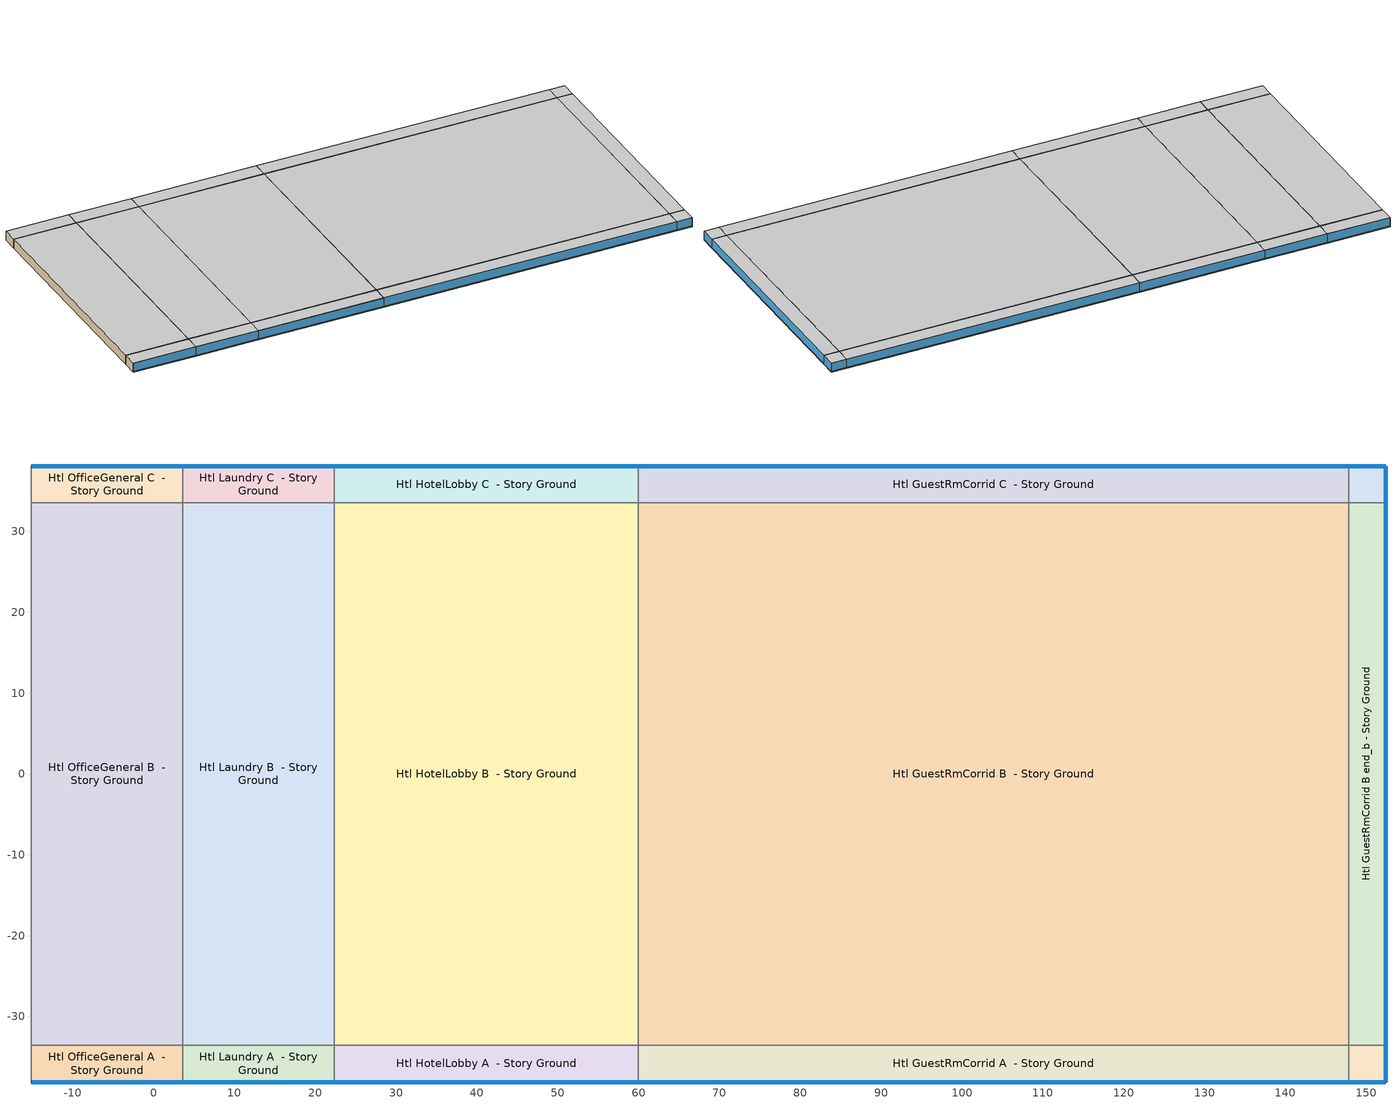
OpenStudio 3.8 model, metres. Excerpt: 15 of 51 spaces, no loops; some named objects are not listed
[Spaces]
Htl OfficeGeneral A  - Story Ground
 floor ground (Foundation F 126 Perim 1875 Area 857): -15.12,-38.1 -15.12,-33.53 3.63,-33.53 3.63,-38.1 z0
 wall outside: -15.12,-38.1 3.63,-38.1 z0:2.9
 wall to Htl Kitchen A  - Story Ground: -15.12,-33.53 -15.12,-38.1 z0:2.9
 wall to Htl OfficeGeneral B  - Story Ground: 3.63,-33.53 -15.12,-33.53 z0:2.9
 wall to Htl Laundry A  - Story Ground: 3.63,-38.1 3.63,-33.53 z0:2.9
 window (Window U-0.5 SHGC 0.27): -15.09,-38.1 3.6,-38.1 z0.32:2.87
 ceiling adiabatic (DEER Carpeted 6in Slab Floor): 3.63,-38.1 3.63,-33.53 -15.12,-33.53 -15.12,-38.1 z2.9
Htl OfficeGeneral B  - Story Ground
 floor ground (Foundation F 126 Perim 0 Area 125698): -15.12,-33.53 -15.12,33.53 3.63,33.53 3.63,-33.53 z0
 wall to Htl Kitchen B  - Story Ground: -15.12,33.53 -15.12,-33.53 z0:2.9
 wall to Htl OfficeGeneral C  - Story Ground: 3.63,33.53 -15.12,33.53 z0:2.9
 wall to Htl Laundry B  - Story Ground: 3.63,-33.53 3.63,33.53 z0:2.9
 ceiling adiabatic (DEER Carpeted 6in Slab Floor): 3.63,-33.53 3.63,33.53 -15.12,33.53 -15.12,-33.53 z2.9
Htl OfficeGeneral C  - Story Ground
 floor ground (Foundation F 126 Perim 1875 Area 857): -15.12,33.53 -15.12,38.1 3.63,38.1 3.63,33.53 z0
 wall outside: 3.63,38.1 -15.12,38.1 z0:2.9
 wall to Htl Kitchen C  - Story Ground: -15.12,38.1 -15.12,33.53 z0:2.9
 wall to Htl Laundry C  - Story Ground: 3.63,33.53 3.63,38.1 z0:2.9
 window (Window U-0.5 SHGC 0.27): 3.6,38.1 -15.09,38.1 z0.32:2.87
 ceiling adiabatic (DEER Carpeted 6in Slab Floor): 3.63,33.53 3.63,38.1 -15.12,38.1 -15.12,33.53 z2.9
Htl Laundry A  - Story Ground
 floor ground (Foundation F 126 Perim 1875 Area 857): 3.63,-38.1 3.63,-33.53 22.37,-33.53 22.37,-38.1 z0
 wall outside: 3.63,-38.1 22.37,-38.1 z0:2.9
 wall to Htl Laundry B  - Story Ground: 22.37,-33.53 3.63,-33.53 z0:2.9
 wall to Htl HotelLobby A  - Story Ground: 22.37,-38.1 22.37,-33.53 z0:2.9
 window (Window U-0.5 SHGC 0.27): 3.65,-38.1 22.35,-38.1 z0.32:2.87
 ceiling adiabatic (DEER Carpeted 6in Slab Floor): 22.37,-38.1 22.37,-33.53 3.63,-33.53 3.63,-38.1 z2.9
Htl Laundry B  - Story Ground
 floor ground (Foundation F 126 Perim 0 Area 125698): 3.63,-33.53 3.63,33.53 22.37,33.53 22.37,-33.53 z0
 wall to Htl Laundry C  - Story Ground: 22.37,33.53 3.63,33.53 z0:2.9
 wall to Htl HotelLobby B  - Story Ground: 22.37,-33.53 22.37,33.53 z0:2.9
 ceiling adiabatic (DEER Carpeted 6in Slab Floor): 22.37,-33.53 22.37,33.53 3.63,33.53 3.63,-33.53 z2.9
Htl Laundry C  - Story Ground
 floor ground (Foundation F 126 Perim 1875 Area 857): 3.63,33.53 3.63,38.1 22.37,38.1 22.37,33.53 z0
 wall outside: 22.37,38.1 3.63,38.1 z0:2.9
 wall to Htl HotelLobby C  - Story Ground: 22.37,33.53 22.37,38.1 z0:2.9
 window (Window U-0.5 SHGC 0.27): 22.35,38.1 3.65,38.1 z0.32:2.87
 ceiling adiabatic (DEER Carpeted 6in Slab Floor): 22.37,33.53 22.37,38.1 3.63,38.1 3.63,33.53 z2.9
Htl HotelLobby A  - Story Ground
 floor ground (Foundation F 126 Perim 3758 Area 17182): 22.37,-38.1 22.37,-33.53 59.95,-33.53 59.95,-38.1 z0
 wall outside: 22.37,-38.1 59.95,-38.1 z0:2.9
 wall to Htl HotelLobby B  - Story Ground: 59.95,-33.53 22.37,-33.53 z0:2.9
 wall to Htl GuestRmCorrid A  - Story Ground: 59.95,-38.1 59.95,-33.53 z0:2.9
 window (Window U-0.5 SHGC 0.27): 22.4,-38.1 59.93,-38.1 z0.32:2.87
 ceiling adiabatic (DEER Carpeted 6in Slab Floor): 59.95,-38.1 59.95,-33.53 22.37,-33.53 22.37,-38.1 z2.9
Htl HotelLobby B  - Story Ground
 floor ground (Foundation F 126 Perim 0 Area 252009): 22.37,-33.53 22.37,33.53 59.95,33.53 59.95,-33.53 z0
 wall to Htl HotelLobby C  - Story Ground: 59.95,33.53 22.37,33.53 z0:2.9
 wall to Htl GuestRmCorrid B  - Story Ground: 59.95,-33.53 59.95,33.53 z0:2.9
 ceiling adiabatic (DEER Carpeted 6in Slab Floor): 59.95,-33.53 59.95,33.53 22.37,33.53 22.37,-33.53 z2.9
Htl HotelLobby C  - Story Ground
 floor ground (Foundation F 126 Perim 3758 Area 17182): 22.37,33.53 22.37,38.1 59.95,38.1 59.95,33.53 z0
 wall outside: 59.95,38.1 22.37,38.1 z0:2.9
 wall to Htl GuestRmCorrid C  - Story Ground: 59.95,33.53 59.95,38.1 z0:2.9
 window (Window U-0.5 SHGC 0.27): 59.93,38.1 22.4,38.1 z0.32:2.87
 ceiling adiabatic (DEER Carpeted 6in Slab Floor): 59.95,33.53 59.95,38.1 22.37,38.1 22.37,33.53 z2.9
Htl GuestRmCorrid A  - Story Ground
 floor ground (Foundation F 126 Perim 8787 Area 40176): 59.95,-38.1 59.95,-33.53 147.83,-33.53 147.83,-38.1 z0
 wall outside: 59.95,-38.1 147.83,-38.1 z0:2.9
 wall to Htl GuestRmCorrid B  - Story Ground: 147.83,-33.53 59.95,-33.53 z0:2.9
 wall to Htl GuestRmCorrid A end_b - Story Ground: 147.83,-38.1 147.83,-33.53 z0:2.9
 window (Window U-0.5 SHGC 0.27): 59.98,-38.1 147.8,-38.1 z0.32:2.87
 ceiling adiabatic (DEER Carpeted 6in Slab Floor): 147.83,-38.1 147.83,-33.53 59.95,-33.53 59.95,-38.1 z2.9
Htl GuestRmCorrid B  - Story Ground
 floor ground (Foundation F 126 Perim 0 Area 589247): 59.95,-33.53 59.95,33.53 147.83,33.53 147.83,-33.53 z0
 wall to Htl GuestRmCorrid C  - Story Ground: 147.83,33.53 59.95,33.53 z0:2.9
 wall to Htl GuestRmCorrid B end_b - Story Ground: 147.83,-33.53 147.83,33.53 z0:2.9
 ceiling adiabatic (DEER Carpeted 6in Slab Floor): 147.83,-33.53 147.83,33.53 59.95,33.53 59.95,-33.53 z2.9
Htl GuestRmCorrid C  - Story Ground
 floor ground (Foundation F 126 Perim 8787 Area 40176): 59.95,33.53 59.95,38.1 147.83,38.1 147.83,33.53 z0
 wall outside: 147.83,38.1 59.95,38.1 z0:2.9
 wall to Htl GuestRmCorrid C end_b - Story Ground: 147.83,33.53 147.83,38.1 z0:2.9
 window (Window U-0.5 SHGC 0.27): 147.8,38.1 59.98,38.1 z0.32:2.87
 ceiling adiabatic (DEER Carpeted 6in Slab Floor): 147.83,33.53 147.83,38.1 59.95,38.1 59.95,33.53 z2.9
Htl GuestRmCorrid A end_b - Story Ground
 floor ground (Foundation F 126 Perim 914 Area 209): 147.83,-38.1 147.83,-33.53 152.4,-33.53 152.4,-38.1 z0
 wall outside: 147.83,-38.1 152.4,-38.1 152.4,-33.53 z0:2.9
 wall to Htl GuestRmCorrid B end_b - Story Ground: 152.4,-33.53 147.83,-33.53 z0:2.9
 window (Window U-0.5 SHGC 0.27): 147.85,-38.1 152.37,-38.1 / 152.4,-38.07 152.4,-33.55 z0.29:2.87
 ceiling adiabatic (DEER Carpeted 6in Slab Floor): 152.4,-38.1 152.4,-33.53 147.83,-33.53 147.83,-38.1 z2.9
Htl GuestRmCorrid B end_b - Story Ground
 floor ground (Foundation F 126 Perim 6706 Area 30658): 147.83,-33.53 147.83,33.53 152.4,33.53 152.4,-33.53 z0
 wall outside: 152.4,-33.53 152.4,33.53 z0:2.9
 wall to Htl GuestRmCorrid C end_b - Story Ground: 152.4,33.53 147.83,33.53 z0:2.9
 window (Window U-0.5 SHGC 0.27): 152.4,-33.5 152.4,33.5 z0.32:2.87
 ceiling adiabatic (DEER Carpeted 6in Slab Floor): 152.4,-33.53 152.4,33.53 147.83,33.53 147.83,-33.53 z2.9
Htl GuestRmCorrid C end_b - Story Ground
 floor ground (Foundation F 126 Perim 914 Area 209): 147.83,33.53 147.83,38.1 152.4,38.1 152.4,33.53 z0
 wall outside: 152.4,33.53 152.4,38.1 147.83,38.1 z0:2.9
 window (Window U-0.5 SHGC 0.27): 152.37,38.1 147.85,38.1 / 152.4,33.55 152.4,38.07 z0.29:2.87
 ceiling adiabatic (DEER Carpeted 6in Slab Floor): 152.4,33.53 152.4,38.1 147.83,38.1 147.83,33.53 z2.9
[Site]
Riverside Muni_CA_USA: Latitude {deg}=33.95; Longitude {deg}=-117.44; Time Zone {hr}=-8; Elevation {m}=253; Terrain=City
[Site:WaterMainsTemperature]
Calculation Method=Correlation; Annual Average Outdoor Air Temperature {C}=19.1308; Maximum Difference In Monthly Average Outdoor Air Temperatures {deltaC}=14.95
[SizingPeriod:DesignDay] Daily Dry-Bulb Temperature Range {deltaC}=16.7; Barometric Pressure {Pa}=98322; Wind Speed {m/s}=4.6; Wind Direction {deg}=270; Rain Indicator=No; Snow Indicator=No; Day of Month=21; Month=8; Day Type=SummerDesignDay; Daylight Saving Time Indicator=No; Dry-Bulb Temperature Range Modifier Type=DefaultMultipliers; Solar Model Indicator=ASHRAETau; ASHRAE Clear Sky Optical Depth for Beam Irradiance=0.338; ASHRAE Clear Sky Optical Depth for Diffuse Irradiance=2.471
Name | Maximum Dry-Bulb Temperature {C} | Humidity Condition Type | Wetbulb or DewPoint at Maximum Dry-Bulb {C}
Riverside Muni Ann Clg .4% Condns DB=>MWB 1 | 37.8 | Wetbulb | 20.8
Riverside Muni Ann Clg .4% Condns WB=>MDB 1 | 34.3 | Wetbulb | 22.9
Riverside Muni Ann Clg 1% Condns DB=>MWB 1 | 36.9 | Wetbulb | 20.5
Riverside Muni Ann Clg 2% Condns DP=>MDB 1 | 25.4 | Dewpoint | 17.4
[ClimateZones]
Climate Zone Institution Name 1=CEC; Climate Zone Document Name 1=California Climate Zone Descriptions; Climate Zone Document Year 1=1995; Climate Zone Value 1=10
[Building]
ComStock DEER Pre-1975|Htl: North Axis {deg}=270; Default Construction Set=ComStock DEER Pre-1975 - Htl - CEC T24-CEC10; Default Schedule Set=Building Default Schedule Set; Standards Building Type=Htl
[Site:GroundTemperature:FCfactorMethod]
January Ground Temperature {C}=19; February Ground Temperature {C}=12.8; March Ground Temperature {C}=12.5; April Ground Temperature {C}=12.4; May Ground Temperature {C}=13.1; June Ground Temperature {C}=14.2; July Ground Temperature {C}=14.5; August Ground Temperature {C}=18.8; September Ground Temperature {C}=21.7; October Ground Temperature {C}=24.2; November Ground Temperature {C}=25; December Ground Temperature {C}=24
[Construction:FfactorGroundFloor] F-Factor {W/m-K}=1.26344
Name | Area {m2} | PerimeterExposed {m}
Foundation F 126 Perim 914 Area 209 | 20.9032 | 9.144
Foundation F 126 Perim 3758 Area 17182 | 171.824 | 37.58184
Foundation F 126 Perim 0 Area 125698 | 1256.98 | 0
Foundation F 126 Perim 6706 Area 30658 | 306.58 | 67.056
Foundation F 126 Perim 1875 Area 857 | 85.7031 | 18.7452
Foundation F 126 Perim 0 Area 252009 | 2520.09 | 0
Foundation F 126 Perim 8787 Area 40176 | 401.759 | 87.87384
Foundation F 126 Perim 0 Area 589247 | 5892.47 | 0
[DefaultConstructionSet]
ComStock DEER Pre-1975 - Htl - CEC T24-CEC10: Default Exterior Surface Constructions=Default Surface Constructions 1; Default Interior Surface Constructions=Default Surface Constructions 2; Default Ground Contact Surface Constructions=Default Surface Constructions 3; Default Exterior SubSurface Constructions=Default Sub Surface Constructions 1; Default Interior SubSurface Constructions=Default Sub Surface Constructions 2; Interior Partition Construction=Typical Interior Partition
[DefaultSurfaceConstructions]
Name | Floor Construction | Wall Construction | Roof Ceiling Construction
Default Surface Constructions 1 | DEER Uncarpeted 6in Slab Floor | DEER Insulated Wood Framed Exterior Wall R-8.03 | DEER Metal Framed Roof R-15.77
Default Surface Constructions 2 | DEER Carpeted 6in Slab Floor | Typical Interior Wall | DEER Carpeted 6in Slab Floor
Default Surface Constructions 3 | DEER Carpeted 6in Slab Floor | Typical Uninsulated Basement Mass Wall
[Construction]
DEER Uncarpeted 6in Slab Floor: Typical Insulation R-1.73, 6 in. Normalweight Concrete Floor
DEER Metal Framed Roof R-15.77: Roof Membrane, Typical Insulation R-15.27, Metal Roof Surface
DEER Carpeted 6in Slab Floor: Typical Insulation R-6.53, 6 in. Normalweight Concrete Floor, Typical Carpet Pad
Typical Interior Wall: G01 13mm gypsum board, G01 13mm gypsum board
Typical Uninsulated Basement Mass Wall: 8 in. Concrete Block Basement Wall
DEER Metal Framed Window U-1.23 SHGC 0.82: Simple Glazing U-1.23 SHGC 0.82
DEER Metal Framed Window U-1.23 SHGC 0.82 1: Simple Glazing U-1.23 SHGC 0.82 1
Typical Uninsulated Swinging Door: Typical Insulation R-6.53
U 0.98 SHGC 0.68 Sgl Ref-B-H Clr 6mm: REF B CLEAR HI 6MM
Typical Insulated Metal Door: F08 Metal surface, Typical Insulation R-6.53
DEER Skylight U-1.31 SHGC 0.61: Simple Glazing U-1.23 SHGC 0.61
Typical Interior Window: Clear 3mm
Typical Interior Door; Typical Interior Partition: G05 25mm wood
DEER Insulated Wood Framed Exterior Wall R-8.03: 25mm Stucco, 5/8 in. Gypsum Board, Typical Insulation R-6.53, 5/8 in. Gypsum Board
InteriorFurnishings 1: Std Wood 6inch 1
Window U-0.5 SHGC 0.27: Simple Glazing Double - LowE - Tinted/Reflective - Thermally Broken Aluminum
[Material:NoMass] Roughness=Smooth; Thermal Absorptance=0.9; Solar Absorptance=0.7
Name | Thermal Resistance {m2-K/W} | Visible Absorptance
Typical Insulation R-1.73 | 0.305336 | 0.7
Typical Insulation R-15.27 | 2.68843 | 0.7
Typical Insulation R-6.53 | 1.14944 | 0.7
Typical Carpet Pad | 0.21648 | 0.8
[Material] Thermal Absorptance=0.9
Name | Roughness | Thickness {m} | Conductivity {W/m-K} | Density {kg/m3} | Specific Heat {J/kg-K} | Solar Absorptance | Visible Absorptance
6 in. Normalweight Concrete Floor | MediumRough | 0.1524 | 2.31 | 2322 | 832 | 0.7 | 0.7
Roof Membrane | VeryRough | 0.0095 | 0.16 | 1121.29 | 1460 | 0.7 | 0.7
Metal Roof Surface; F08 Metal surface | Smooth | 0.0008 | 45.28 | 7824 | 500 | 0.7 | 0.7
G01 13mm gypsum board | Smooth | 0.0127 | 0.160031 | 800.001 | 1090.73 | 0.7 | 0.5
8 in. Concrete Block Basement Wall | MediumRough | 0.2032 | 1.326 | 1842 | 912 | 0.7 | 0.7
G05 25mm wood | MediumSmooth | 0.0254 | 0.15 | 608 | 1630 | 0.5 | 0.5
25mm Stucco | Smooth | 0.0254 | 0.72 | 1856 | 840 | 0.7 | 0.7
5/8 in. Gypsum Board | MediumSmooth | 0.0159 | 0.16 | 800 | 1090 | 0.7 | 0.7
Std Wood 6inch 1 | MediumSmooth | 0.15 | 0.12 | 540 | 1210 | 0.7 | 0.7
[DefaultSubSurfaceConstructions]
Name | Fixed Window Construction | Operable Window Construction | Door Construction | Glass Door Construction | Overhead Door Construction | Skylight Construction | Tubular Daylight Dome Construction | Tubular Daylight Diffuser Construction
Default Sub Surface Constructions 1 | DEER Metal Framed Window U-1.23 SHGC 0.82 | DEER Metal Framed Window U-1.23 SHGC 0.82 1 | Typical Uninsulated Swinging Door | U 0.98 SHGC 0.68 Sgl Ref-B-H Clr 6mm | Typical Insulated Metal Door | DEER Skylight U-1.31 SHGC 0.61 | Typical Interior Window | Typical Interior Window
Default Sub Surface Constructions 2 | Typical Interior Window | Typical Interior Window | Typical Interior Door
[WindowMaterial:SimpleGlazingSystem]
Name | U-Factor {W/m2-K} | Solar Heat Gain Coefficient | Visible Transmittance
Simple Glazing U-1.23 SHGC 0.82; Simple Glazing U-1.23 SHGC 0.82 1 | 7 | 0.82 | 0.25
Simple Glazing U-1.23 SHGC 0.61 | 7 | 0.61 | 0.25
Simple Glazing Double - LowE - Tinted/Reflective - Thermally Broken Aluminum | 2.81642 | 0.266 | 0.359
[WindowMaterial:Glazing] Optical Data Type=SpectralAverage; Infrared Transmittance at Normal Incidence=0; Front Side Infrared Hemispherical Emissivity=0.84; Conductivity {W/m-K}=0.9; Dirt Correction Factor for Solar and Visible Transmittance=1; Solar Diffusing=No
Name | Thickness {m} | Solar Transmittance at Normal Incidence | Front Side Solar Reflectance at Normal Incidence | Back Side Solar Reflectance at Normal Incidence | Visible Transmittance at Normal Incidence | Front Side Visible Reflectance at Normal Incidence | Back Side Visible Reflectance at Normal Incidence | Back Side Infrared Hemispherical Emissivity
REF B CLEAR HI 6MM | 0.006 | 0.24 | 0.16 | 0.32 | 0.3 | 0.16 | 0.29 | 0.6
Clear 3mm | 0.003 | 0.837 | 0.075 | 0.075 | 0.898 | 0.081 | 0.081 | 0.84
[SpaceType] Standards Building Type=Htl
Name | Default Schedule Set | Design Specification Outdoor Air Object | Standards Space Type
Htl OfficeGeneral - ComStock DEER Pre-1975 | Htl OfficeGeneral Schedule Set | Htl OfficeGeneral Ventilation | OfficeGeneral
Htl Laundry - ComStock DEER Pre-1975 | Htl Laundry Schedule Set | Htl Laundry Ventilation | Laundry
Htl HotelLobby - ComStock DEER Pre-1975 | Htl HotelLobby Schedule Set | Htl HotelLobby Ventilation | HotelLobby
Htl GuestRmCorrid - ComStock DEER Pre-1975 | Htl GuestRmCorrid Schedule Set | Htl GuestRmCorrid Ventilation | GuestRmCorrid
[BuildingStory]
Story Ground: Nominal Z Coordinate {m}=0; Nominal Floor to Floor Height {m}=2.8956
[Space] Building Story=Story Ground
Name | Space Type | Thermal Zone | Design Specification Outdoor Air Object
Htl OfficeGeneral A  - Story Ground | Htl OfficeGeneral - ComStock DEER Pre-1975 | Zone Htl OfficeGeneral A  - Story Ground | Htl OfficeGeneral Ventilation to per-area
Htl OfficeGeneral B  - Story Ground | Htl OfficeGeneral - ComStock DEER Pre-1975 | Zone Htl OfficeGeneral B  - Story Ground | Htl OfficeGeneral Ventilation to per-area
Htl OfficeGeneral C  - Story Ground | Htl OfficeGeneral - ComStock DEER Pre-1975 | Zone Htl OfficeGeneral C  - Story Ground | Htl OfficeGeneral Ventilation to per-area
Htl Laundry A  - Story Ground | Htl Laundry - ComStock DEER Pre-1975 | Zone Htl Laundry A  - Story Ground | Htl Laundry Ventilation to per-area
Htl Laundry B  - Story Ground | Htl Laundry - ComStock DEER Pre-1975 | Zone Htl Laundry B  - Story Ground | Htl Laundry Ventilation to per-area
Htl Laundry C  - Story Ground | Htl Laundry - ComStock DEER Pre-1975 | Zone Htl Laundry C  - Story Ground | Htl Laundry Ventilation to per-area
Htl HotelLobby A  - Story Ground | Htl HotelLobby - ComStock DEER Pre-1975 | Zone Htl HotelLobby A  - Story Ground | Htl HotelLobby Ventilation to per-area
Htl HotelLobby B  - Story Ground | Htl HotelLobby - ComStock DEER Pre-1975 | Zone Htl HotelLobby B  - Story Ground | Htl HotelLobby Ventilation to per-area
Htl HotelLobby C  - Story Ground | Htl HotelLobby - ComStock DEER Pre-1975 | Zone Htl HotelLobby C  - Story Ground | Htl HotelLobby Ventilation to per-area
Htl GuestRmCorrid A  - Story Ground | Htl GuestRmCorrid - ComStock DEER Pre-1975 | Zone Htl GuestRmCorrid A  - Story Ground | Htl GuestRmCorrid Ventilation to per-area
Htl GuestRmCorrid B  - Story Ground | Htl GuestRmCorrid - ComStock DEER Pre-1975 | Zone Htl GuestRmCorrid B  - Story Ground | Htl GuestRmCorrid Ventilation to per-area
Htl GuestRmCorrid C  - Story Ground | Htl GuestRmCorrid - ComStock DEER Pre-1975 | Zone Htl GuestRmCorrid C  - Story Ground | Htl GuestRmCorrid Ventilation to per-area
Htl GuestRmCorrid A end_b - Story Ground | Htl GuestRmCorrid - ComStock DEER Pre-1975 | Zone Htl GuestRmCorrid A end_b - Story Ground | Htl GuestRmCorrid Ventilation to per-area
Htl GuestRmCorrid B end_b - Story Ground | Htl GuestRmCorrid - ComStock DEER Pre-1975 | Zone Htl GuestRmCorrid B end_b - Story Ground | Htl GuestRmCorrid Ventilation to per-area
Htl GuestRmCorrid C end_b - Story Ground | Htl GuestRmCorrid - ComStock DEER Pre-1975 | Zone Htl GuestRmCorrid C end_b - Story Ground | Htl GuestRmCorrid Ventilation to per-area
[ThermalZone] Multiplier=1; Use Ideal Air Loads=No
Name | Thermostat
Zone Htl OfficeGeneral A  - Story Ground | Htl OfficeGeneral - ComStock DEER Pre-1975 Thermostat
Zone Htl OfficeGeneral B  - Story Ground | Htl OfficeGeneral - ComStock DEER Pre-1975 Thermostat 1
Zone Htl OfficeGeneral C  - Story Ground | Htl OfficeGeneral - ComStock DEER Pre-1975 Thermostat 2
Zone Htl Laundry A  - Story Ground | Htl Laundry - ComStock DEER Pre-1975 Thermostat
Zone Htl Laundry B  - Story Ground | Htl Laundry - ComStock DEER Pre-1975 Thermostat 1
Zone Htl Laundry C  - Story Ground | Htl Laundry - ComStock DEER Pre-1975 Thermostat 2
Zone Htl HotelLobby A  - Story Ground | Htl HotelLobby - ComStock DEER Pre-1975 Thermostat
Zone Htl HotelLobby B  - Story Ground | Htl HotelLobby - ComStock DEER Pre-1975 Thermostat 1
Zone Htl HotelLobby C  - Story Ground | Htl HotelLobby - ComStock DEER Pre-1975 Thermostat 2
Zone Htl GuestRmCorrid A  - Story Ground | Htl GuestRmCorrid - ComStock DEER Pre-1975 Thermostat
Zone Htl GuestRmCorrid B  - Story Ground | Htl GuestRmCorrid - ComStock DEER Pre-1975 Thermostat 2
Zone Htl GuestRmCorrid C  - Story Ground | Htl GuestRmCorrid - ComStock DEER Pre-1975 Thermostat 4
Zone Htl GuestRmCorrid A end_b - Story Ground | Htl GuestRmCorrid - ComStock DEER Pre-1975 Thermostat 1
Zone Htl GuestRmCorrid B end_b - Story Ground | Htl GuestRmCorrid - ComStock DEER Pre-1975 Thermostat 3
Zone Htl GuestRmCorrid C end_b - Story Ground | Htl GuestRmCorrid - ComStock DEER Pre-1975 Thermostat 5
[People:Definition] Number of People Calculation Method=People/Area; Fraction Radiant=0.3
Name | People per Space Floor Area {person/m2}
Htl GuestRmCorrid People Definition; Htl HotelLobby People Definition; Htl Laundry People Definition | 0.0721182
Htl OfficeGeneral People Definition | 0.0473612
[People] Work Efficiency Schedule=Work Efficiency Schedule; Clothing Insulation Schedule=Clothing Schedule; Air Velocity Schedule=Air Velocity Schedule; Multiplier=1
Name | People Definition | Space or SpaceType
Htl GuestRmCorrid People | Htl GuestRmCorrid People Definition | Htl GuestRmCorrid - ComStock DEER Pre-1975
Htl HotelLobby People | Htl HotelLobby People Definition | Htl HotelLobby - ComStock DEER Pre-1975
Htl Laundry People | Htl Laundry People Definition | Htl Laundry - ComStock DEER Pre-1975
Htl OfficeGeneral People | Htl OfficeGeneral People Definition | Htl OfficeGeneral - ComStock DEER Pre-1975
[Lights:Definition] Design Level Calculation Method=Watts/Area; Fraction Visible=0.2; Return Air Fraction=0
Name | Watts per Space Floor Area {W/m2} | Fraction Radiant
Htl GuestRmCorrid - ComStock DEER Pre-1975 General Lights Definition | 2.94907 | 0.31
Htl HotelLobby - ComStock DEER Pre-1975 General Lights Definition | 1.35298 | 0.31
Htl HotelLobby - ComStock DEER Pre-1975 Wall Wash Lights Definition | 4.33711 | 0.125
Htl Laundry - ComStock DEER Pre-1975 General Lights Definition | 4.66025 | 0.31
Htl OfficeGeneral - ComStock DEER Pre-1975 General Lights Definition | 5.0993 | 0.31
Htl OfficeGeneral - ComStock DEER Pre-1975 Wall Wash Lights Definition | 3.64317 | 0.125
[ElectricEquipment:Definition] Design Level Calculation Method=Watts/Area; Fraction Latent=0; Fraction Radiant=0.5; Fraction Lost=0
Name | Watts per Space Floor Area {W/m2}
Htl GuestRmCorrid Elec Equip Definition | 2.15278
Htl HotelLobby Elec Equip Definition | 5.38196
Htl Laundry Elec Equip Definition | 32.2917
Htl OfficeGeneral Elec Equip Definition | 9.68752
[ElectricEquipment]
Name | Electric Equipment Definition | Space or SpaceType
Htl GuestRmCorrid Elec Equip | Htl GuestRmCorrid Elec Equip Definition | Htl GuestRmCorrid - ComStock DEER Pre-1975
Htl HotelLobby Elec Equip | Htl HotelLobby Elec Equip Definition | Htl HotelLobby - ComStock DEER Pre-1975
Htl Laundry Elec Equip | Htl Laundry Elec Equip Definition | Htl Laundry - ComStock DEER Pre-1975
Htl OfficeGeneral Elec Equip | Htl OfficeGeneral Elec Equip Definition | Htl OfficeGeneral - ComStock DEER Pre-1975
[DesignSpecification:OutdoorAir] Outdoor Air Method=Sum
Name | Outdoor Air Flow per Person {m3/s-person} | Outdoor Air Flow per Floor Area {m3/s-m2} | Outdoor Air Flow Rate {m3/s} | Outdoor Air Flow Air Changes per Hour {1/hr}
Htl GuestRmCorrid Ventilation; Htl HotelLobby Ventilation; Htl OfficeGeneral Ventilation | 0.00707921 | 0.000762
Htl Laundry Ventilation | 0.00707921 | 0.002286
Htl GuestRmCorrid Ventilation to per-area; Htl HotelLobby Ventilation to per-area | 0 | 0.00127254 | 0 | 0
Htl Laundry Ventilation to per-area | 0 | 0.00279654 | 0 | 0
Htl OfficeGeneral Ventilation to per-area | 0 | 0.00109728 | 0 | 0
[DefaultScheduleSet]
Name | Number of People Schedule | People Activity Level Schedule | Lighting Schedule | Electric Equipment Schedule | Infiltration Schedule | Hours of Operation Schedule
Htl GuestRmCorrid Schedule Set | D_Htl_GRmCi_Occup_Yr | DEER Activity 147W/person | D17_Htl_GRmCi_LF_Yr | D_Htl_GRmCi_Misc_Yr | D_Htl_All_C_Inf_Yr
Htl HotelLobby Schedule Set | D_Htl_Lob_Occup_Yr | DEER Activity 147W/person | D17_Htl_HotLob_LF_Yr | D_Htl_Lob_Misc_Yr | D_Htl_All_C_Inf_Yr
Htl Laundry Schedule Set | D_Htl_FacMnt_Occup_Yr | DEER Activity 147W/person | D17_Htl_Laun_LF_Yr | D_Htl_FacMnt_Misc_Yr | D_Htl_All_C_Inf_Yr
Htl OfficeGeneral Schedule Set | D_Htl_OffGen_Occup_Yr | DEER Activity 132W/person | D17_Htl_OffGen_LF_Yr | D_Htl_OffGen_Misc_Yr | D_Htl_All_C_Inf_Yr
Building Default Schedule Set |  |  |  |  |  | Building Hours of Operation NonResidential
[Exterior:Lights:Definition]
Name | Design Level {W}
Parking Areas and Drives Def (W/ft^2) | 0.0364913
Building Facades Def (W/ft^2) | 0.2
Main Entries Def (W/ft) | 30
Other Doors Def (W/ft) | 20
Entry Canopies Def (W/ft^2) | 1.25
[Exterior:Lights] Schedule=Always On Discrete; Control Option=AstronomicalClock
Name | Exterior Lights Definition | Multiplier
Parking Areas and Drives | Parking Areas and Drives Def (W/ft^2) | 688454
Building Facades | Building Facades Def (W/ft^2) | 23750
Main Entries | Main Entries Def (W/ft) | 134
Other Doors | Other Doors Def (W/ft) | 227
Entry Canopies | Entry Canopies Def (W/ft^2) | 1620
[EnergyManagementSystem:Sensor] Output Variable or Output Meter Index Key=Environment
Name | Output Variable or Output Meter
Mains_Water_Temp_Sen | Site Mains Water Temperature
OAT; OAT_1; OAT_2; OAT_3; OAT_4; OAT_5 | Site Outdoor Air Drybulb Temperature
[EnergyManagementSystem:Actuator] Actuated Component Control Type=Schedule Value
Name | Actuated Component | Actuated Component Type
Mains_Water_Temp_Act | Mains Water Temperature | Schedule:Constant
SYS12ZoneDOASHtgSch0; SYS30ZoneDOASHtgSch0; SYS9ZoneDOASHtgSch0; SYS12ZoneDOASHtgSch0_1; SYS30ZoneDOASHtgSch0_1; SYS9ZoneDOASHtgSch0_1 | D_Htl_All_HTemp_Yr | Schedule:Year
SYS12ZoneDOASClgSch0; SYS30ZoneDOASClgSch0; SYS9ZoneDOASClgSch0; SYS12ZoneDOASClgSch0_1; SYS30ZoneDOASClgSch0_1; SYS9ZoneDOASClgSch0_1 | D_Htl_All_CTemp_Yr | Schedule:Year
[EnergyManagementSystem:Program]
Mains_Water_Prg: SET Mains_Water_Temp_Act = Mains_Water_Temp_Sen
[ThermostatSetpoint:DualSetpoint] Heating Setpoint Temperature Schedule=D_Htl_All_HTemp_Yr; Cooling Setpoint Temperature Schedule=D_Htl_All_CTemp_Yr
Htl GuestRmCorrid - ComStock DEER Pre-1975 Thermostat; Htl GuestRmCorrid - ComStock DEER Pre-1975 Thermostat 1; Htl GuestRmCorrid - ComStock DEER Pre-1975 Thermostat 2; Htl GuestRmCorrid - ComStock DEER Pre-1975 Thermostat 3; Htl GuestRmCorrid - ComStock DEER Pre-1975 Thermostat 4; Htl GuestRmCorrid - ComStock DEER Pre-1975 Thermostat 5; Htl HotelLobby - ComStock DEER Pre-1975 Thermostat; Htl HotelLobby - ComStock DEER Pre-1975 Thermostat 1; Htl HotelLobby - ComStock DEER Pre-1975 Thermostat 2; Htl Laundry - ComStock DEER Pre-1975 Thermostat; Htl Laundry - ComStock DEER Pre-1975 Thermostat 1; Htl Laundry - ComStock DEER Pre-1975 Thermostat 2; Htl OfficeGeneral - ComStock DEER Pre-1975 Thermostat; Htl OfficeGeneral - ComStock DEER Pre-1975 Thermostat 1; Htl OfficeGeneral - ComStock DEER Pre-1975 Thermostat 2
[InternalMass:Definition]
Internal Mass Definition 2: Construction=InteriorFurnishings 1; Design Level Calculation Method=SurfaceArea/Area; Surface Area per Space Floor Area=2
[InternalMass] Internal Mass Definition=Internal Mass Definition 2; Multiplier=1
Name | Space or SpaceType
Htl GuestRmCorrid A end_b - Story Ground Mass | Htl GuestRmCorrid A end_b - Story Ground
Htl HotelLobby C  - Story Ground Mass | Htl HotelLobby C  - Story Ground
Htl Laundry B  - Story Ground Mass | Htl Laundry B  - Story Ground
Htl GuestRmCorrid B end_b - Story Ground Mass | Htl GuestRmCorrid B end_b - Story Ground
Htl OfficeGeneral A  - Story Ground Mass | Htl OfficeGeneral A  - Story Ground
Htl OfficeGeneral B  - Story Ground Mass | Htl OfficeGeneral B  - Story Ground
Htl Laundry A  - Story Ground Mass | Htl Laundry A  - Story Ground
Htl Laundry C  - Story Ground Mass | Htl Laundry C  - Story Ground
Htl GuestRmCorrid C end_b - Story Ground Mass | Htl GuestRmCorrid C end_b - Story Ground
Htl HotelLobby B  - Story Ground Mass | Htl HotelLobby B  - Story Ground
Htl HotelLobby A  - Story Ground Mass | Htl HotelLobby A  - Story Ground
Htl GuestRmCorrid A  - Story Ground Mass | Htl GuestRmCorrid A  - Story Ground
Htl GuestRmCorrid B  - Story Ground Mass | Htl GuestRmCorrid B  - Story Ground
Htl OfficeGeneral C  - Story Ground Mass | Htl OfficeGeneral C  - Story Ground
Htl GuestRmCorrid C  - Story Ground Mass | Htl GuestRmCorrid C  - Story Ground
[Lights] Fraction Replaceable=1
Name | Lights Definition | Space or SpaceType
Htl GuestRmCorrid - ComStock DEER Pre-1975 General Lighting | Htl GuestRmCorrid - ComStock DEER Pre-1975 General Lights Definition | Htl GuestRmCorrid - ComStock DEER Pre-1975
Htl HotelLobby - ComStock DEER Pre-1975 General Lighting | Htl HotelLobby - ComStock DEER Pre-1975 General Lights Definition | Htl HotelLobby - ComStock DEER Pre-1975
Htl HotelLobby - ComStock DEER Pre-1975 Wall Wash Lighting | Htl HotelLobby - ComStock DEER Pre-1975 Wall Wash Lights Definition | Htl HotelLobby - ComStock DEER Pre-1975
Htl Laundry - ComStock DEER Pre-1975 General Lighting | Htl Laundry - ComStock DEER Pre-1975 General Lights Definition | Htl Laundry - ComStock DEER Pre-1975
Htl OfficeGeneral - ComStock DEER Pre-1975 General Lighting | Htl OfficeGeneral - ComStock DEER Pre-1975 General Lights Definition | Htl OfficeGeneral - ComStock DEER Pre-1975
Htl OfficeGeneral - ComStock DEER Pre-1975 Wall Wash Lighting | Htl OfficeGeneral - ComStock DEER Pre-1975 Wall Wash Lights Definition | Htl OfficeGeneral - ComStock DEER Pre-1975
[SpaceInfiltration:DesignFlowRate] Design Flow Rate Calculation Method=Flow/ExteriorArea; Flow per Exterior Surface Area {m3/s-m2}=0.00268633; Constant Term Coefficient=0.3303; Temperature Term Coefficient=0.0039; Velocity Term Coefficient=0; Velocity Squared Term Coefficient=0.033
Name | Space or SpaceType | Schedule
Htl GuestRmCorrid A end_b - Story Ground HVAC On Infiltration | Htl GuestRmCorrid A end_b - Story Ground | Infiltration HVAC On Schedule
Htl GuestRmCorrid A end_b - Story Ground HVAC Off Infiltration | Htl GuestRmCorrid A end_b - Story Ground | Infiltration HVAC Off Schedule
Htl HotelLobby C  - Story Ground HVAC On Infiltration | Htl HotelLobby C  - Story Ground | Infiltration HVAC On Schedule
Htl HotelLobby C  - Story Ground HVAC Off Infiltration | Htl HotelLobby C  - Story Ground | Infiltration HVAC Off Schedule
Htl GuestRmCorrid B end_b - Story Ground HVAC On Infiltration | Htl GuestRmCorrid B end_b - Story Ground | Infiltration HVAC On Schedule
Htl GuestRmCorrid B end_b - Story Ground HVAC Off Infiltration | Htl GuestRmCorrid B end_b - Story Ground | Infiltration HVAC Off Schedule
Htl OfficeGeneral A  - Story Ground HVAC On Infiltration | Htl OfficeGeneral A  - Story Ground | Infiltration HVAC On Schedule
Htl OfficeGeneral A  - Story Ground HVAC Off Infiltration | Htl OfficeGeneral A  - Story Ground | Infiltration HVAC Off Schedule
Htl Laundry A  - Story Ground HVAC On Infiltration | Htl Laundry A  - Story Ground | Infiltration HVAC On Schedule
Htl Laundry A  - Story Ground HVAC Off Infiltration | Htl Laundry A  - Story Ground | Infiltration HVAC Off Schedule
Htl Laundry C  - Story Ground HVAC On Infiltration | Htl Laundry C  - Story Ground | Infiltration HVAC On Schedule
Htl Laundry C  - Story Ground HVAC Off Infiltration | Htl Laundry C  - Story Ground | Infiltration HVAC Off Schedule
Htl GuestRmCorrid C end_b - Story Ground HVAC On Infiltration | Htl GuestRmCorrid C end_b - Story Ground | Infiltration HVAC On Schedule
Htl GuestRmCorrid C end_b - Story Ground HVAC Off Infiltration | Htl GuestRmCorrid C end_b - Story Ground | Infiltration HVAC Off Schedule
Htl HotelLobby A  - Story Ground HVAC On Infiltration | Htl HotelLobby A  - Story Ground | Infiltration HVAC On Schedule
Htl HotelLobby A  - Story Ground HVAC Off Infiltration | Htl HotelLobby A  - Story Ground | Infiltration HVAC Off Schedule
Htl GuestRmCorrid A  - Story Ground HVAC On Infiltration | Htl GuestRmCorrid A  - Story Ground | Infiltration HVAC On Schedule
Htl GuestRmCorrid A  - Story Ground HVAC Off Infiltration | Htl GuestRmCorrid A  - Story Ground | Infiltration HVAC Off Schedule
Htl OfficeGeneral C  - Story Ground HVAC On Infiltration | Htl OfficeGeneral C  - Story Ground | Infiltration HVAC On Schedule
Htl OfficeGeneral C  - Story Ground HVAC Off Infiltration | Htl OfficeGeneral C  - Story Ground | Infiltration HVAC Off Schedule
Htl GuestRmCorrid C  - Story Ground HVAC On Infiltration | Htl GuestRmCorrid C  - Story Ground | Infiltration HVAC On Schedule
Htl GuestRmCorrid C  - Story Ground HVAC Off Infiltration | Htl GuestRmCorrid C  - Story Ground | Infiltration HVAC Off Schedule
[Schedule:Ruleset]
Name | Default Day Schedule | Summer Design Day Schedule | Winter Design Day Schedule
Clothing Schedule | Clothing Schedule Default Winter Clothes
Air Velocity Schedule | Air Velocity Schedule Default
Work Efficiency Schedule | Work Efficiency Schedule Default
D_Htl_All_C_Inf_Yr | D_Htl_All_C_Inf_Yr Default | D_Htl_All_C_Inf_Yr Summer Design Day | D_Htl_All_C_Inf_Yr Winter Design Day
D_Htl_GRmCi_Occup_Yr | D_Htl_GRmCi_Occup_Yr Default | D_Htl_GRmCi_Occup_Yr Summer Design Day | D_Htl_GRmCi_Occup_Yr Winter Design Day
DEER Activity 147W/person | DEER Activity 147W/person Default | DEER Activity 147W/person Summer Design Day | DEER Activity 147W/person Winter Design Day
D17_Htl_GRmCi_LF_Yr | D17_Htl_GRmCi_LF_Yr Default | D17_Htl_GRmCi_LF_Yr Summer Design Day | D17_Htl_GRmCi_LF_Yr Winter Design Day
D_Htl_GRmCi_Misc_Yr | D_Htl_GRmCi_Misc_Yr Default | D_Htl_GRmCi_Misc_Yr Summer Design Day | D_Htl_GRmCi_Misc_Yr Winter Design Day
D_Htl_Lob_Occup_Yr | D_Htl_Lob_Occup_Yr Default | D_Htl_Lob_Occup_Yr Summer Design Day | D_Htl_Lob_Occup_Yr Winter Design Day
D17_Htl_HotLob_LF_Yr | D17_Htl_HotLob_LF_Yr Default | D17_Htl_HotLob_LF_Yr Summer Design Day | D17_Htl_HotLob_LF_Yr Winter Design Day
D_Htl_Lob_Misc_Yr | D_Htl_Lob_Misc_Yr Default | D_Htl_Lob_Misc_Yr Summer Design Day | D_Htl_Lob_Misc_Yr Winter Design Day
D_Htl_FacMnt_Occup_Yr | D_Htl_FacMnt_Occup_Yr Default | D_Htl_FacMnt_Occup_Yr Summer Design Day | D_Htl_FacMnt_Occup_Yr Winter Design Day
D17_Htl_Laun_LF_Yr | D17_Htl_Laun_LF_Yr Default | D17_Htl_Laun_LF_Yr Summer Design Day | D17_Htl_Laun_LF_Yr Winter Design Day
D_Htl_FacMnt_Misc_Yr | D_Htl_FacMnt_Misc_Yr Default | D_Htl_FacMnt_Misc_Yr Summer Design Day | D_Htl_FacMnt_Misc_Yr Winter Design Day
D_Htl_OffGen_Occup_Yr | D_Htl_OffGen_Occup_Yr Default | D_Htl_OffGen_Occup_Yr Summer Design Day | D_Htl_OffGen_Occup_Yr Winter Design Day
DEER Activity 132W/person | DEER Activity 132W/person Default | DEER Activity 132W/person Summer Design Day | DEER Activity 132W/person Winter Design Day
D17_Htl_OffGen_LF_Yr | D17_Htl_OffGen_LF_Yr Default | D17_Htl_OffGen_LF_Yr Summer Design Day | D17_Htl_OffGen_LF_Yr Winter Design Day
D_Htl_OffGen_Misc_Yr | D_Htl_OffGen_Misc_Yr Default | D_Htl_OffGen_Misc_Yr Summer Design Day | D_Htl_OffGen_Misc_Yr Winter Design Day
D_Htl_All_HTemp_Yr | D_Htl_All_HTemp_Yr Default | D_Htl_All_HTemp_Yr Summer Design Day | D_Htl_All_HTemp_Yr Winter Design Day
D_Htl_All_CTemp_Yr | D_Htl_All_CTemp_Yr Default | D_Htl_All_CTemp_Yr Summer Design Day | D_Htl_All_CTemp_Yr Winter Design Day
Building Hours of Operation NonResidential | Building Hours of Operation NonResidential Default | Building Hours of Operation NonResidential Summer Design Day | Building Hours of Operation NonResidential Winter Design Day
[Schedule:Day]
Clothing Schedule Default Winter Clothes; D_Htl_GRmCi_Occup_Yr Summer Design Day; D17_Htl_GRmCi_LF_Yr Summer Design Day; D_Htl_GRmCi_Misc_Yr Summer Design Day; D_Htl_Lob_Occup_Yr Summer Design Day; D17_Htl_HotLob_LF_Yr Summer Design Day; D_Htl_Lob_Misc_Yr Summer Design Day; D_Htl_FacMnt_Occup_Yr Summer Design Day; D17_Htl_Laun_LF_Yr Summer Design Day; D_Htl_FacMnt_Misc_Yr Summer Design Day; D_Htl_OffGen_Occup_Yr Summer Design Day; D17_Htl_OffGen_LF_Yr Summer Design Day; D_Htl_OffGen_Misc_Yr Summer Design Day; Building Hours of Operation NonResidential Winter Design Day; Building Hours of Operation NonResidential Summer Design Day: No, 24, 0, 1
Clothing Schedule Summer Clothes: No, 24, 0, 0.5
Air Velocity Schedule Default: No, 24, 0, 0.2
Work Efficiency Schedule Default; D_Htl_GRmCi_Occup_Yr Winter Design Day; D17_Htl_GRmCi_LF_Yr Winter Design Day; D_Htl_GRmCi_Misc_Yr Winter Design Day; D_Htl_Lob_Occup_Yr Winter Design Day; D17_Htl_HotLob_LF_Yr Winter Design Day; D_Htl_Lob_Misc_Yr Winter Design Day; D_Htl_FacMnt_Occup_Yr Winter Design Day; D17_Htl_Laun_LF_Yr Winter Design Day; D_Htl_FacMnt_Misc_Yr Winter Design Day; D_Htl_OffGen_Occup_Yr Winter Design Day; D17_Htl_OffGen_LF_Yr Winter Design Day; D_Htl_OffGen_Misc_Yr Winter Design Day: No, 24, 0, 0
D_Htl_All_C_Inf_Yr Default; D_Htl_All_C_Inf_Yr Winter Design Day; D_Htl_All_C_Inf_Yr Summer Design Day: No, 5, 0, 1, 23, 0, 0.5, 24, 0, 1
D_Htl_GRmCi_Occup_Yr Default; D_Htl_Lob_Occup_Yr Default; D_Htl_Lob_Misc_Yr Default; D_Htl_FacMnt_Occup_Yr Default; D_Htl_FacMnt_Misc_Yr Default: Average, 0, 10, 0.685, 0, 20, 0.69, 0, 30, 0.695, 0, 40, 0.7, 0, 50, 0.705, 1, 0, 0.8, 1, 10, 0.795, 1, 20, 0.79, 1, 30, 0.785, 1, 40, 0.78, 1, 50, 0.775, 2, 0, 0.77, 2, 9, 0.768333, 2, 19, 0.766667, 2, 29, 0.765, 2, 39, 0.763333, 2, 49, 0.761667, 2, 59, 0.76, 3, 0, 0.76, 3, 9, 0.748333, 3, 19, 0.736667, 3, 29, 0.725, 3, 39, 0.713333, 3, 49, 0.701667, 3, 59, 0.69, 4, 0, 0.69, 4, 10, 0.686667, 4, 20, 0.683333, 4, 30, 0.68, 4, 40, 0.676667, 4, 50, 0.673333, 5, 0, 0.67, 5, 10, 0.653333, 5, 20, 0.636667, 5, 30, 0.62, 5, 40, 0.603333, 5, 50, 0.586667, 6, 0, 0.57, 7, 0, 0.57, 7, 10, 0.558333, 7, 20, 0.546667, 7, 30, 0.535, 7, 40, 0.523333, 7, 50, 0.511667, 8, 0, 0.5, 8, 9, 0.498333, 8, 19, 0.496667, 8, 29, 0.495, 8, 39, 0.493333, 8, 49, 0.491667, 8, 59, 0.49, 9, 0, 0.49, 9, 9, 0.481667, 9, 19, 0.473333, 9, 29, 0.465, 9, 39, 0.456667, 9, 49, 0.448333, 9, 59, 0.44, 10, 9, 0.431667, 10, 19, 0.423333, 10, 29, 0.415, 10, 39, 0.406667, 10, 49, 0.398333, 10, 59, 0.39, 11, 0, 0.39, 11, 9, 0.386667, 11, 19, 0.383333, 11, 29, 0.38, 11, 39, 0.376667, 11, 49, 0.373333, 11, 59, 0.37, 12, 0, 0.37, 12, 9, 0.361667, 12, 19, 0.353333, 12, 29, 0.345, 12, 39, 0.336667, 12, 49, 0.328333, 12, 59, 0.32, 13, 0, 0.32, 13, 9, 0.318333, 13, 19, 0.316667, 13, 29, 0.315, 13, 39, 0.313333, 13, 49, 0.311667, 13, 59, 0.31, 14, 0, 0.31, 14, 9, 0.305, 14, 19, 0.3, 14, 29, 0.295, 14, 39, 0.29, 14, 49, 0.285, 14, 59, 0.28, 15, 0, 0.28, 16, 0, 0.28, 16, 10, 0.283333, 16, 20, 0.286667, 16, 30, 0.29, 16, 40, 0.293333, 16, 50, 0.296667, 17, 0, 0.3, 17, 10, 0.300833, 17, 20, 0.301667, 17, 30, 0.3025, 17, 40, 0.303333, 17, 50, 0.304167, 18, 0, 0.305, 18, 10, 0.305833, 18, 20, 0.306667, 18, 30, 0.3075, 18, 40, 0.308333, 18, 50, 0.309167, 19, 0, 0.31, 19, 10, 0.316667, 19, 20, 0.323333, 19, 30, 0.33, 19, 40, 0.336667, 19, 50, 0.343333, 20, 0, 0.35, 20, 10, 0.363333, 20, 20, 0.376667, 20, 30, 0.39, 20, 40, 0.403333, 20, 50, 0.416667, 21, 0, 0.43, 21, 10, 0.441667, 21, 20, 0.453333, 21, 30, 0.465, 21, 40, 0.476667, 21, 50, 0.488333, 22, 0, 0.5, 22, 10, 0.511667, 22, 20, 0.523333, 22, 30, 0.535, 22, 40, 0.546667, 22, 50, 0.558333, 23, 0, 0.57, 23, 10, 0.588333, 23, 20, 0.606667, 23, 30, 0.625, 23, 40, 0.643333, 23, 50, 0.661667, 24, 0, 0.68
DEER Activity 147W/person Default: Average, 12, 30, 147, 24, 0, 147
DEER Activity 147W/person Winter Design Day; DEER Activity 147W/person Summer Design Day: No, 24, 0, 147
D17_Htl_GRmCi_LF_Yr Default; D17_Htl_HotLob_LF_Yr Default: Average, 12, 30, 0.9, 24, 0, 0.9
D_Htl_GRmCi_Misc_Yr Default: Average, 4, 30, 0.6, 4, 40, 0.595833, 4, 50, 0.591667, 5, 0, 0.5875, 5, 10, 0.583333, 5, 20, 0.579167, 5, 30, 0.575, 5, 40, 0.570833, 5, 50, 0.566667, 6, 0, 0.5625, 6, 10, 0.558333, 6, 20, 0.554167, 6, 30, 0.55, 7, 0, 0.55, 7, 10, 0.525, 7, 20, 0.5, 7, 30, 0.475, 7, 40, 0.45, 7, 50, 0.425, 8, 0, 0.4, 8, 9, 0.383333, 8, 19, 0.366667, 8, 29, 0.35, 8, 39, 0.333333, 8, 49, 0.316667, 8, 59, 0.3, 9, 0, 0.3, 9, 9, 0.291667, 9, 19, 0.283333, 9, 29, 0.275, 9, 39, 0.266667, 9, 49, 0.258333, 9, 59, 0.25, 10, 9, 0.241667, 10, 19, 0.233333, 10, 29, 0.225, 10, 39, 0.216667, 10, 49, 0.208333, 10, 59, 0.2, 11, 0, 0.2, 11, 9, 0.216667, 11, 19, 0.233333, 11, 29, 0.25, 11, 39, 0.266667, 11, 49, 0.283333, 11, 59, 0.3, 12, 0, 0.3, 12, 9, 0.35, 12, 19, 0.4, 12, 29, 0.45, 12, 39, 0.5, 12, 49, 0.55, 12, 59, 0.6, 13, 0, 0.6, 19, 0, 0.6, 19, 10, 0.566667, 19, 20, 0.533333, 19, 30, 0.5, 19, 40, 0.466667, 19, 50, 0.433333, 20, 0, 0.4, 20, 10, 0.383333, 20, 20, 0.366667, 20, 30, 0.35, 20, 40, 0.333333, 20, 50, 0.316667, 21, 0, 0.3, 21, 10, 0.283333, 21, 20, 0.266667, 21, 30, 0.25, 21, 40, 0.233333, 21, 50, 0.216667, 22, 0, 0.2, 22, 10, 0.225, 22, 20, 0.25, 22, 30, 0.275, 22, 40, 0.3, 22, 50, 0.325, 23, 0, 0.35, 23, 10, 0.391667, 23, 20, 0.433333, 23, 30, 0.475, 23, 40, 0.516667, 23, 50, 0.558333, 24, 0, 0.6
D17_Htl_Laun_LF_Yr Default: Average, 2, 0, 0.83, 2, 9, 0.825, 2, 19, 0.82, 2, 29, 0.815, 2, 39, 0.81, 2, 49, 0.805, 2, 59, 0.8, 3, 0, 0.8, 3, 9, 0.788333, 3, 19, 0.776667, 3, 29, 0.765, 3, 39, 0.753333, 3, 49, 0.741667, 3, 59, 0.73, 4, 0, 0.73, 4, 10, 0.696667, 4, 20, 0.663333, 4, 30, 0.63, 4, 40, 0.596667, 4, 50, 0.563333, 5, 0, 0.53, 5, 10, 0.496667, 5, 20, 0.463333, 5, 30, 0.43, 5, 40, 0.396667, 5, 50, 0.363333, 6, 0, 0.33, 6, 10, 0.31, 6, 20, 0.29, 6, 30, 0.27, 6, 40, 0.25, 6, 50, 0.23, 7, 0, 0.21, 7, 10, 0.2, 7, 20, 0.19, 7, 30, 0.18, 7, 40, 0.17, 7, 50, 0.16, 8, 0, 0.15, 16, 0, 0.15, 16, 10, 0.16, 16, 20, 0.17, 16, 30, 0.18, 16, 40, 0.19, 16, 50, 0.2, 17, 0, 0.21, 17, 10, 0.22, 17, 20, 0.23, 17, 30, 0.24, 17, 40, 0.25, 17, 50, 0.26, 18, 0, 0.27, 18, 10, 0.28, 18, 20, 0.29, 18, 30, 0.3, 18, 40, 0.31, 18, 50, 0.32, 19, 0, 0.33, 19, 10, 0.363333, 19, 20, 0.396667, 19, 30, 0.43, 19, 40, 0.463333, 19, 50, 0.496667, 20, 0, 0.53, 20, 10, 0.563333, 20, 20, 0.596667, 20, 30, 0.63, 20, 40, 0.663333, 20, 50, 0.696667, 21, 0, 0.73, 21, 10, 0.741667, 21, 20, 0.753333, 21, 30, 0.765, 21, 40, 0.776667, 21, 50, 0.788333, 22, 0, 0.8, 22, 10, 0.805, 22, 20, 0.81, 22, 30, 0.815, 22, 40, 0.82, 22, 50, 0.825, 23, 0, 0.83, 24, 0, 0.83
D_Htl_OffGen_Occup_Yr Default: Average, 0, 10, 0.966667, 0, 20, 0.933333, 0, 30, 0.9, 0, 40, 0.866667, 0, 50, 0.833333, 1, 0, 0.8, 1, 10, 0.833333, 1, 20, 0.866667, 1, 30, 0.9, 1, 40, 0.933333, 1, 50, 0.966667, 2, 0, 1, 4, 0, 1, 4, 10, 0.883333, 4, 20, 0.766667, 4, 30, 0.65, 4, 40, 0.533333, 4, 50, 0.416667, 5, 0, 0.3, 5, 10, 0.266667, 5, 20, 0.233333, 5, 30, 0.2, 5, 40, 0.166667, 5, 50, 0.133333, 6, 0, 0.1, 6, 30, 0.1, 6, 40, 0.0916667, 6, 50, 0.0833333, 7, 0, 0.075, 7, 10, 0.0666667, 7, 20, 0.0583333, 7, 30, 0.05, 7, 40, 0.0416667, 7, 50, 0.0333333, 8, 0, 0.025, 8, 10, 0.0166667, 8, 20, 0.00833333, 8, 30, 0, 20, 0, 0, 20, 10, 0.05, 20, 20, 0.1, 20, 30, 0.15, 20, 40, 0.2, 20, 50, 0.25, 21, 0, 0.3, 21, 10, 0.416667, 21, 20, 0.533333, 21, 30, 0.65, 21, 40, 0.766667, 21, 50, 0.883333, 22, 0, 1, 24, 0, 1
D_Htl_OffGen_Occup_Yr Wknd Day: Average, 1, 0, 0.5, 1, 10, 0.483333, 1, 20, 0.466667, 1, 30, 0.45, 1, 40, 0.433333, 1, 50, 0.416667, 2, 0, 0.4, 4, 0, 0.4, 4, 10, 0.366667, 4, 20, 0.333333, 4, 30, 0.3, 4, 40, 0.266667, 4, 50, 0.233333, 5, 0, 0.2, 5, 10, 0.183333, 5, 20, 0.166667, 5, 30, 0.15, 5, 40, 0.133333, 5, 50, 0.116667, 6, 0, 0.1, 6, 30, 0.1, 6, 40, 0.0916667, 6, 50, 0.0833333, 7, 0, 0.075, 7, 10, 0.0666667, 7, 20, 0.0583333, 7, 30, 0.05, 7, 40, 0.0416667, 7, 50, 0.0333333, 8, 0, 0.025, 8, 10, 0.0166667, 8, 20, 0.00833333, 8, 30, 0, 20, 0, 0, 20, 10, 0.05, 20, 20, 0.1, 20, 30, 0.15, 20, 40, 0.2, 20, 50, 0.25, 21, 0, 0.3, 21, 10, 0.333333, 21, 20, 0.366667, 21, 30, 0.4, 21, 40, 0.433333, 21, 50, 0.466667, 22, 0, 0.5, 24, 0, 0.5
DEER Activity 132W/person Default: Average, 12, 30, 132, 24, 0, 132
DEER Activity 132W/person Winter Design Day; DEER Activity 132W/person Summer Design Day: No, 24, 0, 132
D17_Htl_OffGen_LF_Yr Default: Average, 3, 0, 0.73, 3, 9, 0.72, 3, 19, 0.71, 3, 29, 0.7, 3, 39, 0.69, 3, 49, 0.68, 3, 59, 0.67, 4, 0, 0.67, 4, 10, 0.653333, 4, 20, 0.636667, 4, 30, 0.62, 4, 40, 0.603333, 4, 50, 0.586667, 5, 0, 0.57, 5, 10, 0.546667, 5, 20, 0.523333, 5, 30, 0.5, 5, 40, 0.476667, 5, 50, 0.453333, 6, 0, 0.43, 6, 10, 0.408333, 6, 20, 0.386667, 6, 30, 0.365, 6, 40, 0.343333, 6, 50, 0.321667, 7, 0, 0.3, 7, 10, 0.283333, 7, 20, 0.266667, 7, 30, 0.25, 7, 40, 0.233333, 7, 50, 0.216667, 8, 0, 0.2, 8, 9, 0.193333, 8, 19, 0.186667, 8, 29, 0.18, 8, 39, 0.173333, 8, 49, 0.166667, 8, 59, 0.16, 9, 0, 0.16, 17, 0, 0.16, 17, 10, 0.161667, 17, 20, 0.163333, 17, 30, 0.165, 17, 40, 0.166667, 17, 50, 0.168333, 18, 0, 0.17, 18, 10, 0.171667, 18, 20, 0.173333, 18, 30, 0.175, 18, 40, 0.176667, 18, 50, 0.178333, 19, 0, 0.18, 19, 10, 0.196667, 19, 20, 0.213333, 19, 30, 0.23, 19, 40, 0.246667, 19, 50, 0.263333, 20, 0, 0.28, 20, 10, 0.308333, 20, 20, 0.336667, 20, 30, 0.365, 20, 40, 0.393333, 20, 50, 0.421667, 21, 0, 0.45, 21, 10, 0.491667, 21, 20, 0.533333, 21, 30, 0.575, 21, 40, 0.616667, 21, 50, 0.658333, 22, 0, 0.7, 22, 10, 0.705, 22, 20, 0.71, 22, 30, 0.715, 22, 40, 0.72, 22, 50, 0.725, 23, 0, 0.73, 24, 0, 0.73
D17_Htl_OffGen_LF_Yr Wknd Day: Average, 3, 0, 0.438, 3, 9, 0.432, 3, 19, 0.426, 3, 29, 0.42, 3, 39, 0.414, 3, 49, 0.408, 3, 59, 0.402, 4, 0, 0.402, 4, 10, 0.392, 4, 20, 0.382, 4, 30, 0.372, 4, 40, 0.362, 4, 50, 0.352, 5, 0, 0.342, 5, 10, 0.328, 5, 20, 0.314, 5, 30, 0.3, 5, 40, 0.286, 5, 50, 0.272, 6, 0, 0.258, 6, 10, 0.245, 6, 20, 0.232, 6, 30, 0.219, 6, 40, 0.206, 6, 50, 0.193, 7, 0, 0.18, 7, 10, 0.176667, 7, 20, 0.173333, 7, 30, 0.17, 7, 40, 0.166667, 7, 50, 0.163333, 8, 0, 0.16, 19, 0, 0.16, 19, 10, 0.161333, 19, 20, 0.162667, 19, 30, 0.164, 19, 40, 0.165333, 19, 50, 0.166667, 20, 0, 0.168, 20, 10, 0.185, 20, 20, 0.202, 20, 30, 0.219, 20, 40, 0.236, 20, 50, 0.253, 21, 0, 0.27, 21, 10, 0.295, 21, 20, 0.32, 21, 30, 0.345, 21, 40, 0.37, 21, 50, 0.395, 22, 0, 0.42, 22, 10, 0.423, 22, 20, 0.426, 22, 30, 0.429, 22, 40, 0.432, 22, 50, 0.435, 23, 0, 0.438, 24, 0, 0.438
D_Htl_OffGen_Misc_Yr Default: Average, 6, 0, 1, 6, 10, 0.916667, 6, 20, 0.833333, 6, 30, 0.75, 6, 40, 0.666667, 6, 50, 0.583333, 7, 0, 0.5, 7, 10, 0.483333, 7, 20, 0.466667, 7, 30, 0.45, 7, 40, 0.433333, 7, 50, 0.416667, 8, 0, 0.4, 19, 0, 0.4, 19, 10, 0.416667, 19, 20, 0.433333, 19, 30, 0.45, 19, 40, 0.466667, 19, 50, 0.483333, 20, 0, 0.5, 20, 10, 0.583333, 20, 20, 0.666667, 20, 30, 0.75, 20, 40, 0.833333, 20, 50, 0.916667, 21, 0, 1, 24, 0, 1
D_Htl_All_HTemp_Yr Default: Average, 12, 30, 21.1, 24, 0, 21.1
D_Htl_All_HTemp_Yr Winter Design Day; D_Htl_All_HTemp_Yr Summer Design Day: No, 24, 0, 21.1
D_Htl_All_CTemp_Yr Default: Average, 12, 30, 24.4, 24, 0, 24.4
D_Htl_All_CTemp_Yr Winter Design Day; D_Htl_All_CTemp_Yr Summer Design Day: No, 24, 0, 24.4
Building Hours of Operation NonResidential Default: No, 6, 30, 0, 21, 30, 1, 24, 0, 0
[Schedule:Rule] Rule Order=0; Date Specification Type=DateRange; Start Day=1
Name | Schedule Ruleset | Day Schedule | Start Month | End Month | End Day | Apply Sunday | Apply Saturday
Schedule Rule 1 | Clothing Schedule | Clothing Schedule Summer Clothes | 5 | 9 | 30
Schedule Rule 11 | D_Htl_OffGen_Occup_Yr | D_Htl_OffGen_Occup_Yr Wknd Day | 1 | 12 | 31 | Yes | Yes
Schedule Rule 13 | D17_Htl_OffGen_LF_Yr | D17_Htl_OffGen_LF_Yr Wknd Day | 1 | 12 | 31 | Yes | Yes
[Schedule:Constant]
Name | Value
Always On Discrete; Infiltration HVAC On Schedule | 1
Infiltration HVAC Off Schedule | 0
